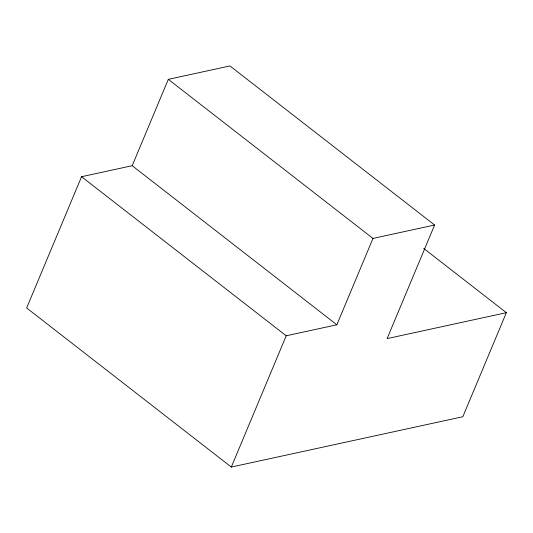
<?xml version="1.0" encoding="UTF-8"?>
<svg xmlns="http://www.w3.org/2000/svg" width="533" height="533" viewBox="0 0 533 533"><rect width="100%" height="100%" fill="white"/><g stroke="black" fill="none" stroke-linecap="round" stroke-linejoin="round"><path stroke-width="0.8" d="M506.35 312.678L387.105 338.602L434.608 225.026L372.98 238.424L336.849 324.79L132.191 165.71L81.556 176.716L26.65 307.974L231.309 467.055L462.824 416.733L506.35 312.678L423.702 248.438M132.191 165.71L168.315 79.344L229.95 65.945L434.608 225.026M231.309 467.055L286.214 335.797L336.849 324.79M168.315 79.344L372.98 238.424M81.556 176.716L286.214 335.797"/></g></svg>
